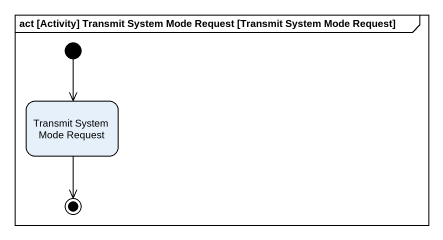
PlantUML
@startuml
mainframe act [Activity] Transmit System Mode Request [Transmit System Mode Request]
hide empty description
state "Transmit System Mode Request" as Transmit_System_Mode_Request
[*] --> Transmit_System_Mode_Request
Transmit_System_Mode_Request --> [*]
@enduml
